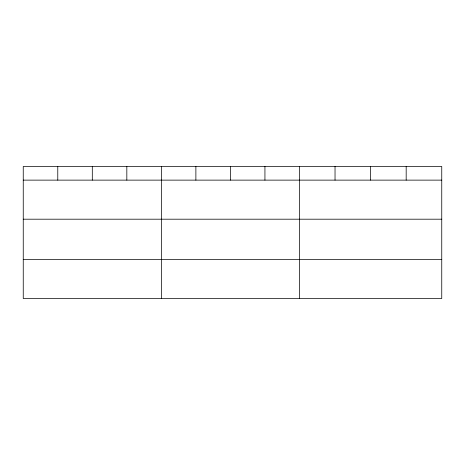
<?xml version="1.0" encoding="UTF-8"?>
<svg xmlns="http://www.w3.org/2000/svg" width="465" height="465" viewBox="0 0 465 465"><rect width="100%" height="100%" fill="white"/><g stroke="black" fill="none" stroke-linecap="round" stroke-linejoin="round"><path stroke-width="0.7" d="M441.75 219.195L441.75 166.482L23.25 166.482L23.25 298.518L441.75 298.518L441.75 219.195L23.25 219.195M23.25 180.129L441.75 180.129M23.25 259.447L441.75 259.447M406.178 166.482L406.178 180.129M370.605 166.482L370.605 180.129M335.033 166.482L335.033 180.129M299.46 166.482L299.46 298.518M264.934 166.482L264.934 180.129M230.407 166.482L230.407 180.129M195.881 166.482L195.881 180.129M161.355 166.482L161.355 298.518M126.829 166.482L126.829 180.129M92.303 166.482L92.303 180.129M57.776 166.482L57.776 180.129"/></g></svg>
